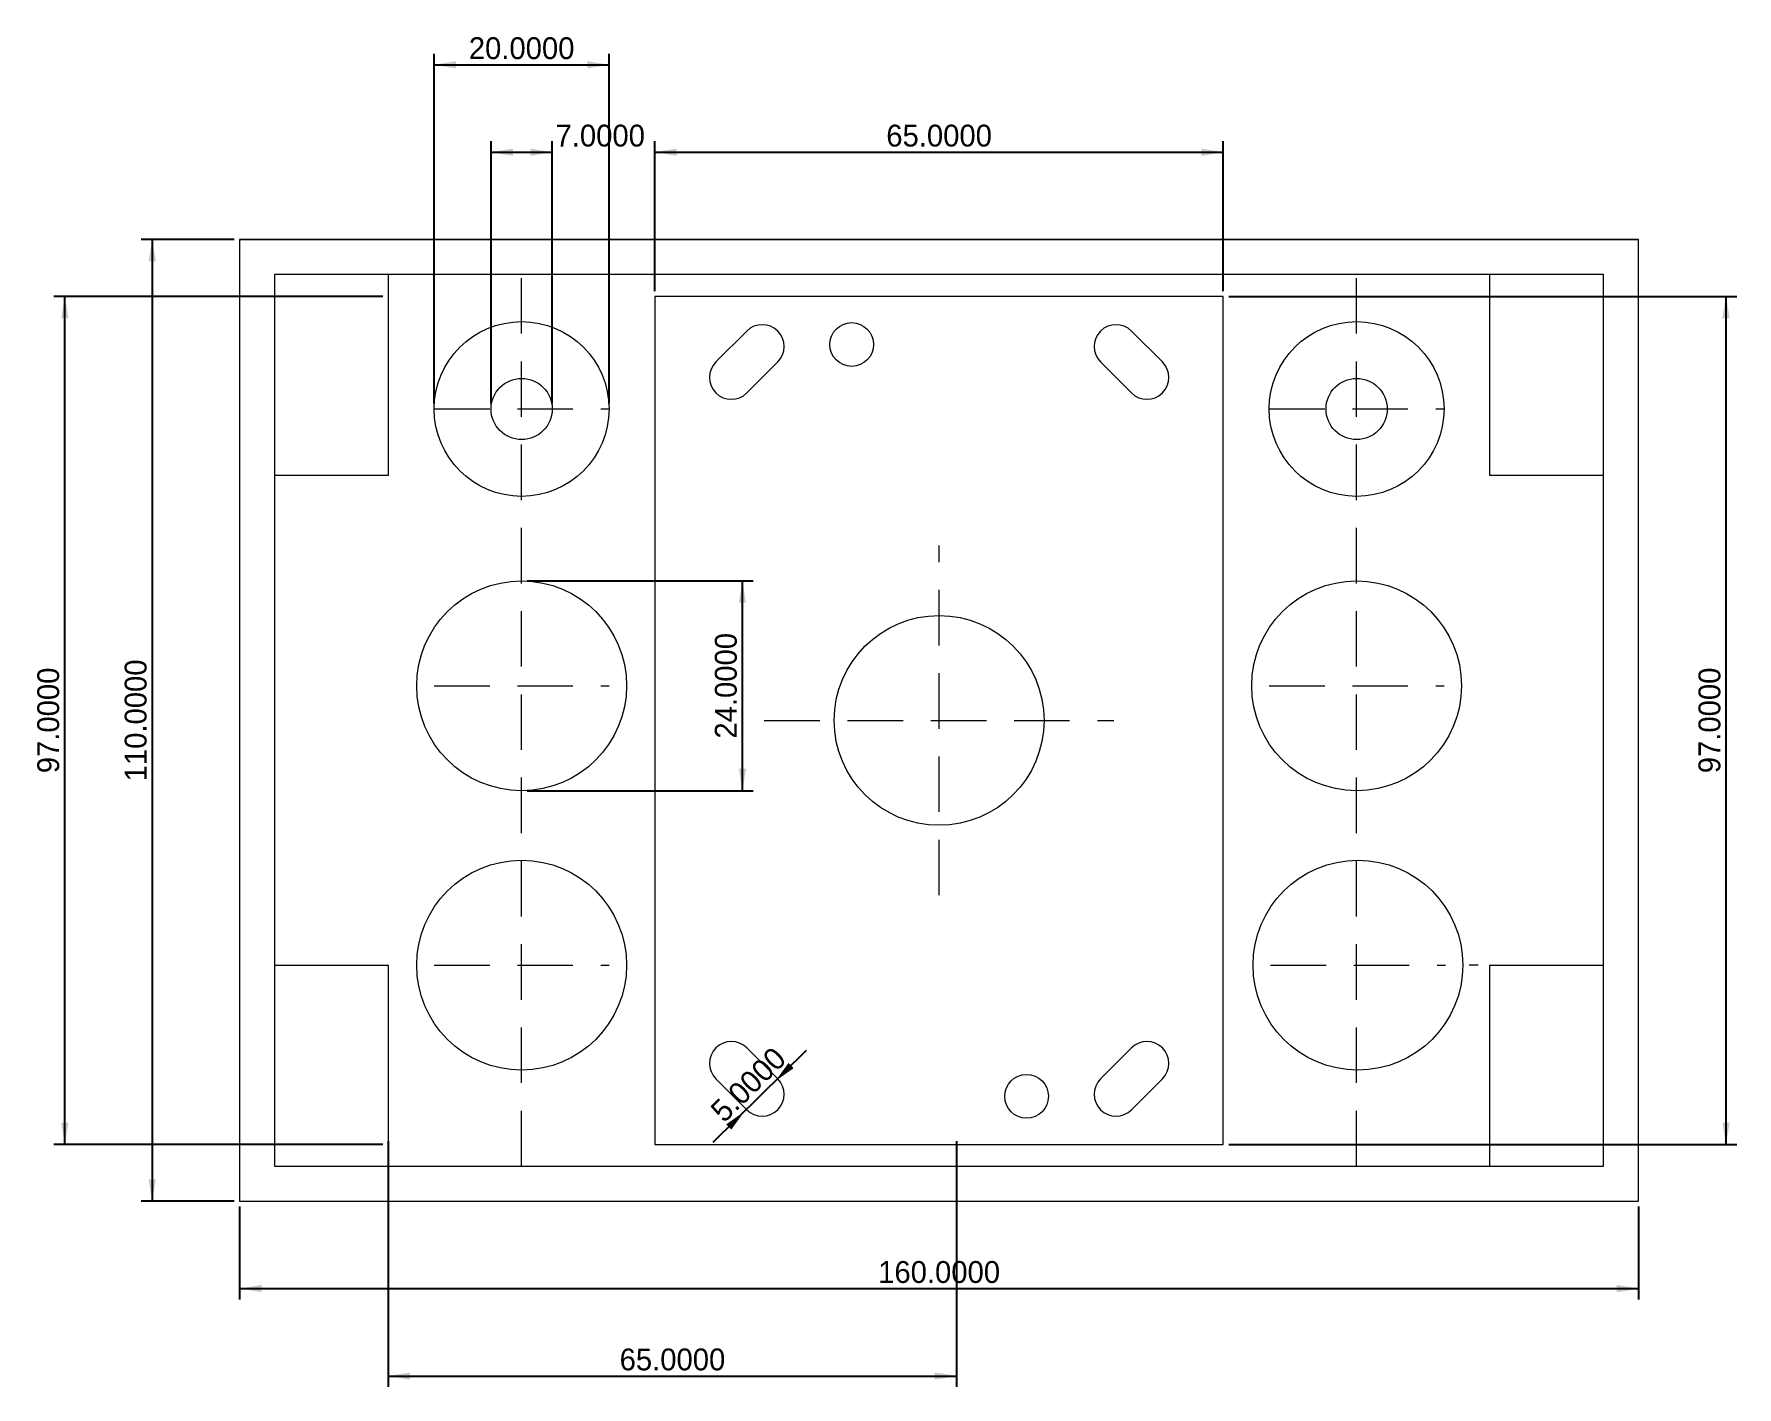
# Model space of a CAD drawing. Header units: millimetres. Extents: x -24 to 171, y -21 to 134.
import ezdxf

# ---------------------------------------------------------------- set-up
doc = ezdxf.new("R2010")
doc.units = ezdxf.units.MM
doc.linetypes.add('DASHED2', pattern=[9.525, 6.35, -3.175])
for name, color, linetype, lineweight in [('24mm', 7, 'CONTINUOUS', 0), ('24mm-guides', 1, 'DASHED2', 0), ('box', 7, 'CONTINUOUS', 0), ('dimensions+', 5, 'CONTINUOUS', 9), ('joystick', 7, 'CONTINUOUS', 0), ('joystick-guides', 1, 'DASHED2', 0)]:
    doc.layers.add(name, color=color, linetype=linetype, lineweight=lineweight)
doc.dimstyles.get("Standard").update_dxf_attribs({"dimtxt": 2.5, "dimasz": 2.5, "dimexe": 1.25, "dimexo": 0.625, "dimtad": 0, "dimtoh": 1, "dimdec": 4, "dimzin": 1, "dimdsep": 46, "dimtxsty": 'Standard', "dimcen": 0.09, "dimazin": 0, "dimtfac": 1, "dimtdec": 4, "dimtofl": 0, "dimtmove": 0, "dimatfit": 3, "dimfxl": 1, "dimtolj": 1, "dimtzin": 0, "dimarcsym": 0})

# ---------------------------------------------------------------- blocks, each defined once
blk = doc.blocks.new('*D1')
at = {"layer": 'dimensions+', "color": 0, "linetype": 'ByBlock', "lineweight": -2}
for p, q in [((17, 6.88), (17, -21.25)), ((82, 6.88), (82, -21.25)), ((17, -20), (82, -20))]:
    blk.add_line(p, q, dxfattribs=at)
for points in [[(17, -20), (19.5, -19.58), (19.5, -20.42)], [(82, -20), (79.5, -20.42), (79.5, -19.58)]]:
    blk.add_solid(points, dxfattribs=at)
at = {"layer": 'dimensions+', "color": 0, "linetype": 'CONTINUOUS', "lineweight": -2, "insert": (49.5, -18.12), "char_height": 2.5, "attachment_point": 5}
blk.add_mtext('65.0000', dxfattribs=at)
blk = doc.blocks.new('*D2')
at = {"layer": 'dimensions+', "color": 0, "linetype": 'ByBlock', "lineweight": -2}
for p, q in [((16.38, 103.5), (-21.25, 103.5)), ((-20, 6.5), (-20, 103.5)), ((16.38, 6.5), (-21.25, 6.5))]:
    blk.add_line(p, q, dxfattribs=at)
for points in [[(-20, 103.5), (-19.58, 101), (-20.42, 101)], [(-20, 6.5), (-20.42, 9), (-19.58, 9)]]:
    blk.add_solid(points, dxfattribs=at)
at = {"layer": 'dimensions+', "color": 0, "linetype": 'CONTINUOUS', "lineweight": -2, "insert": (-21.88, 55), "char_height": 2.5, "attachment_point": 5, "rotation": 90}
blk.add_mtext('97.0000', dxfattribs=at)
blk = doc.blocks.new('*D3')
at = {"layer": 'dimensions+', "color": 0, "linetype": 'ByBlock', "lineweight": -2}
blk.add_line((54.16, 6.74), (64.84, 17.26), dxfattribs=at)
for points in [[(61.28, 13.75), (62.77, 15.81), (63.35, 15.21)], [(57.72, 10.25), (56.23, 8.19), (55.65, 8.79)]]:
    blk.add_solid(points, dxfattribs=at)
at = {"layer": 'dimensions+', "color": 0, "linetype": 'CONTINUOUS', "lineweight": -2, "insert": (58.18, 13.34), "char_height": 2.5, "attachment_point": 5, "rotation": 44.5724}
blk.add_mtext('5.0000', dxfattribs=at)
blk = doc.blocks.new('*D4')
at = {"layer": 'dimensions+', "color": 0, "linetype": 'ByBlock', "lineweight": -2}
for p, q in [((-0.62, 110), (-11.25, 110)), ((-10, 110), (-10, 0)), ((-0.62, 0), (-11.25, 0))]:
    blk.add_line(p, q, dxfattribs=at)
for points in [[(-10, 110), (-9.58, 107.5), (-10.42, 107.5)], [(-10, 0), (-10.42, 2.5), (-9.58, 2.5)]]:
    blk.add_solid(points, dxfattribs=at)
at = {"layer": 'dimensions+', "color": 0, "linetype": 'CONTINUOUS', "lineweight": -2, "insert": (-11.88, 55), "char_height": 2.5, "attachment_point": 5, "rotation": 90}
blk.add_mtext('110.0000', dxfattribs=at)
blk = doc.blocks.new('*D5')
at = {"layer": 'dimensions+', "color": 0, "linetype": 'ByBlock', "lineweight": -2}
for p, q in [((0, -0.62), (0, -11.25)), ((160, -0.62), (160, -11.25)), ((0, -10), (160, -10))]:
    blk.add_line(p, q, dxfattribs=at)
for points in [[(0, -10), (2.5, -9.58), (2.5, -10.42)], [(160, -10), (157.5, -10.42), (157.5, -9.58)]]:
    blk.add_solid(points, dxfattribs=at)
at = {"layer": 'dimensions+', "color": 0, "linetype": 'CONTINUOUS', "lineweight": -2, "insert": (80, -8.12), "char_height": 2.5, "attachment_point": 5}
blk.add_mtext('160.0000', dxfattribs=at)
blk = doc.blocks.new('*D6')
at = {"layer": 'dimensions+', "color": 0, "linetype": 'ByBlock', "lineweight": -2}
for p, q in [((32.87, 70.96), (58.75, 70.96)), ((57.5, 46.96), (57.5, 70.96)), ((32.87, 46.96), (58.75, 46.96))]:
    blk.add_line(p, q, dxfattribs=at)
for points in [[(57.5, 70.96), (57.92, 68.46), (57.08, 68.46)], [(57.5, 46.96), (57.08, 49.46), (57.92, 49.46)]]:
    blk.add_solid(points, dxfattribs=at)
at = {"layer": 'dimensions+', "color": 0, "linetype": 'CONTINUOUS', "lineweight": -2, "insert": (55.62, 58.96), "char_height": 2.5, "width": 11.9444, "attachment_point": 5, "rotation": 90}
blk.add_mtext('24.0000', dxfattribs=at)
blk = doc.blocks.new('*D7')
at = {"layer": 'dimensions+', "color": 0, "linetype": 'ByBlock', "lineweight": -2}
for p, q in [((47.5, 104.12), (47.5, 121.25)), ((112.5, 104.12), (112.5, 121.25)), ((47.5, 120), (112.5, 120))]:
    blk.add_line(p, q, dxfattribs=at)
for points in [[(47.5, 120), (50, 120.42), (50, 119.58)], [(112.5, 120), (110, 119.58), (110, 120.42)]]:
    blk.add_solid(points, dxfattribs=at)
at = {"layer": 'dimensions+', "color": 0, "linetype": 'CONTINUOUS', "lineweight": -2, "insert": (80, 121.88), "char_height": 2.5, "width": 11.6667, "attachment_point": 5}
blk.add_mtext('65.0000', dxfattribs=at)
blk = doc.blocks.new('*D8')
at = {"layer": 'dimensions+', "color": 0, "linetype": 'ByBlock', "lineweight": -2}
for p, q in [((113.12, 103.5), (171.25, 103.5)), ((170, 6.5), (170, 103.5)), ((113.12, 6.5), (171.25, 6.5))]:
    blk.add_line(p, q, dxfattribs=at)
for points in [[(170, 103.5), (170.42, 101), (169.58, 101)], [(170, 6.5), (169.58, 9), (170.42, 9)]]:
    blk.add_solid(points, dxfattribs=at)
at = {"layer": 'dimensions+', "color": 0, "linetype": 'CONTINUOUS', "lineweight": -2, "insert": (168.12, 55), "char_height": 2.5, "width": 11.6667, "attachment_point": 5, "rotation": 90}
blk.add_mtext('97.0000', dxfattribs=at)
blk = doc.blocks.new('*D9')
at = {"layer": 'dimensions+', "color": 0, "linetype": 'ByBlock', "lineweight": -2}
for p, q in [((22.25, 91.25), (22.25, 131.25)), ((42.25, 91.25), (42.25, 131.25)), ((22.25, 130), (42.25, 130))]:
    blk.add_line(p, q, dxfattribs=at)
for points in [[(22.25, 130), (24.75, 130.42), (24.75, 129.58)], [(42.25, 130), (39.75, 129.58), (39.75, 130.42)]]:
    blk.add_solid(points, dxfattribs=at)
at = {"layer": 'dimensions+', "color": 0, "linetype": 'CONTINUOUS', "lineweight": -2, "insert": (32.25, 131.88), "char_height": 2.5, "width": 11.6667, "attachment_point": 5}
blk.add_mtext('20.0000', dxfattribs=at)
blk = doc.blocks.new('*D10')
at = {"layer": 'dimensions+', "color": 0, "linetype": 'ByBlock', "lineweight": -2}
for p, q in [((28.75, 91.25), (28.75, 121.25)), ((35.75, 91.25), (35.75, 121.25)), ((28.75, 120), (35.75, 120))]:
    blk.add_line(p, q, dxfattribs=at)
for points in [[(28.75, 120), (31.25, 120.42), (31.25, 119.58)], [(35.75, 120), (33.25, 119.58), (33.25, 120.42)]]:
    blk.add_solid(points, dxfattribs=at)
at = {"layer": 'dimensions+', "color": 0, "linetype": 'CONTINUOUS', "lineweight": -2, "insert": (41.24, 121.88), "char_height": 2.5, "width": 9.7222, "attachment_point": 5}
blk.add_mtext('7.0000', dxfattribs=at)

msp = doc.modelspace()

# ---------------------------------------------------------------- hatches: boundary and pattern name
at = {"layer": '24mm'}
h = msp.add_hatch(dxfattribs=at)
h.set_pattern_fill('angle45', color=256, scale=0.05, style=0)
h.set_pattern_definition([])
edge = h.paths.add_edge_path(flags=0)
edge.add_arc((127.75, 58.95833), 12, 0, 360)
edge.add_arc((127.90179, 27), 12, 0, 360)
edge.add_arc((127.75, 90.625), 3.5, 0, 360)
edge.add_arc((32.24954, 58.95833), 12, 0, 360)
edge.add_arc((32.24954, 27), 12, 0, 360)
edge.add_arc((32.24954, 90.625), 3.5, 0, 360)
at = {"layer": 'joystick'}
h = msp.add_hatch(dxfattribs=at)
h.set_pattern_fill('angle45', color=256, scale=0.05, style=0)
h.set_pattern_definition([])
edge = h.paths.add_edge_path(flags=0)
edge.add_arc((80, 55), 12, 0, 360)

# ---------------------------------------------------------------- linework, layer by layer
at = {"layer": '24mm'}
for centre, radius in [((32.24954, 90.625), 10), ((127.75, 90.625), 10), ((32.24954, 90.625), 3.5), ((127.75, 90.625), 3.5), ((32.24954, 58.95833), 12), ((127.75, 58.95833), 12), ((32.24954, 27), 12), ((127.90179, 27), 12)]:
    msp.add_circle(centre, radius, dxfattribs=at)
at = {"layer": '24mm-guides'}
for p, q in [((32.24954, 4), (32.24954, 106)), ((127.75, 4), (127.75, 106)), ((22.24954, 90.625), (42.24954, 90.625)), ((117.75, 90.625), (137.75, 90.625)), ((22.24954, 58.95833), (42.24954, 58.95833)), ((117.75, 58.95833), (137.75, 58.95833)), ((17, 27), (17, 26)), ((22.24954, 27), (42.24954, 27)), ((117.90179, 27), (137.90179, 27)), ((141.63934, 27), (140.63934, 27))]:
    msp.add_line(p, q, dxfattribs=at)
at = {"layer": 'box'}
for p, q in [((0, 110), (160, 110)), ((17, 106), (17, 83)), ((143, 83), (143, 106)), ((17, 83), (4, 83)), ((156, 83), (143, 83)), ((4, 27), (17, 27)), ((17, 27), (17, 4)), ((143, 27), (156, 27)), ((143, 4), (143, 27))]:
    msp.add_line(p, q, dxfattribs=at)
for points in [[(0, 0), (160, 0), (160, 110), (0, 110)], [(4, 4), (156, 4), (156, 106), (4, 106)]]:
    msp.add_lwpolyline(points, close=True, dxfattribs=at)
at = {"layer": 'joystick'}
msp.add_lwpolyline([(47.5, 6.5), (112.5, 6.5), (112.5, 103.5), (47.5, 103.5)], close=True, dxfattribs=at)
for points in [[(61.53553, 99.53553), (61.53553, 99.53553, 0.414213562), (58, 99.53553), (54.46447, 96, 0.414213562), (54.46447, 92.46447), (54.46447, 92.46447, 0.414213562), (58, 92.46447), (61.53553, 96, 0.414213562)], [(98.46447, 99.53553), (98.46447, 99.53553, 0.414213562), (98.46447, 96), (102, 92.46447, 0.414213562), (105.53553, 92.46447), (105.53553, 92.46447, 0.414213562), (105.53553, 96), (102, 99.53553, 0.414213562)], [(54.46447, 17.53553), (54.46447, 17.53553, 0.414213562), (54.46447, 14), (58, 10.46447, 0.414213562), (61.53553, 10.46447), (61.53553, 10.46447, 0.414213562), (61.53553, 14), (58, 17.53553, 0.414213562)], [(105.53553, 17.53553), (105.53553, 17.53553, 0.414213562), (102, 17.53553), (98.46447, 14, 0.414213562), (98.46447, 10.46447), (98.46447, 10.46447, 0.414213562), (102, 10.46447), (105.53553, 14, 0.414213562)]]:
    msp.add_lwpolyline(points, format="xyb", close=True, dxfattribs=at)
for centre, radius in [((70, 98), 2.5), ((80, 55), 12), ((90, 12), 2.5)]:
    msp.add_circle(centre, radius, dxfattribs=at)
at = {"layer": 'joystick-guides'}
for p, q in [((80, 35), (80, 75)), ((60, 55), (100, 55))]:
    msp.add_line(p, q, dxfattribs=at)

# ---------------------------------------------------------------- dimensions: what is measured, and where the dimension line sits
at = {"layer": 'dimensions+'}
for base, p1, p2, picture, middle in [((42.24954, 130), (22.24954, 90.625), (42.24954, 90.625), '*D9', (32.24954, 131.875)), ((35.74954, 120), (28.74954, 90.625), (35.74954, 90.625), '*D10', (32.24954, 121.875)), ((112.5, 120), (47.5, 103.5), (112.5, 103.5), '*D7', (80, 121.875)), ((82, -20), (17, 7.5), (82, 7.5), '*D1', (49.5, -18.125)), ((160, -10), (0, 0), (160, 0), '*D5', (80, -8.125))]:
    dim = msp.add_linear_dim(base=base, p1=p1, p2=p2, dimstyle='Standard', dxfattribs=at)
    dim.commit()
    dim.dimension.update_dxf_attribs({"geometry": picture, "text_midpoint": middle})
for base, p1, p2, picture, middle in [((-10, 0), (0, 110), (0, 0), '*D4', (-11.875, 55)), ((-20, 103.5), (17, 6.5), (17, 103.5), '*D2', (-21.875, 55)), ((170, 103.5), (112.5, 6.5), (112.5, 103.5), '*D8', (168.125, 55)), ((57.5, 70.95833), (32.24954, 46.95833), (32.24954, 70.95833), '*D6', (55.625, 58.95833))]:
    dim = msp.add_linear_dim(base=base, p1=p1, p2=p2, angle=90, dimstyle='Standard', dxfattribs=at)
    dim.commit()
    dim.dimension.update_dxf_attribs({"geometry": picture, "text_midpoint": middle})
dim = msp.add_diameter_dim_2p(p1=(57.71909, 10.24547), p2=(61.28091, 13.75453), dimstyle='Standard', dxfattribs=at)
dim.commit()
dim.dimension.update_dxf_attribs({"geometry": '*D3', "text_midpoint": (58.18411, 13.33568)})

doc.saveas('drawing.dxf')
